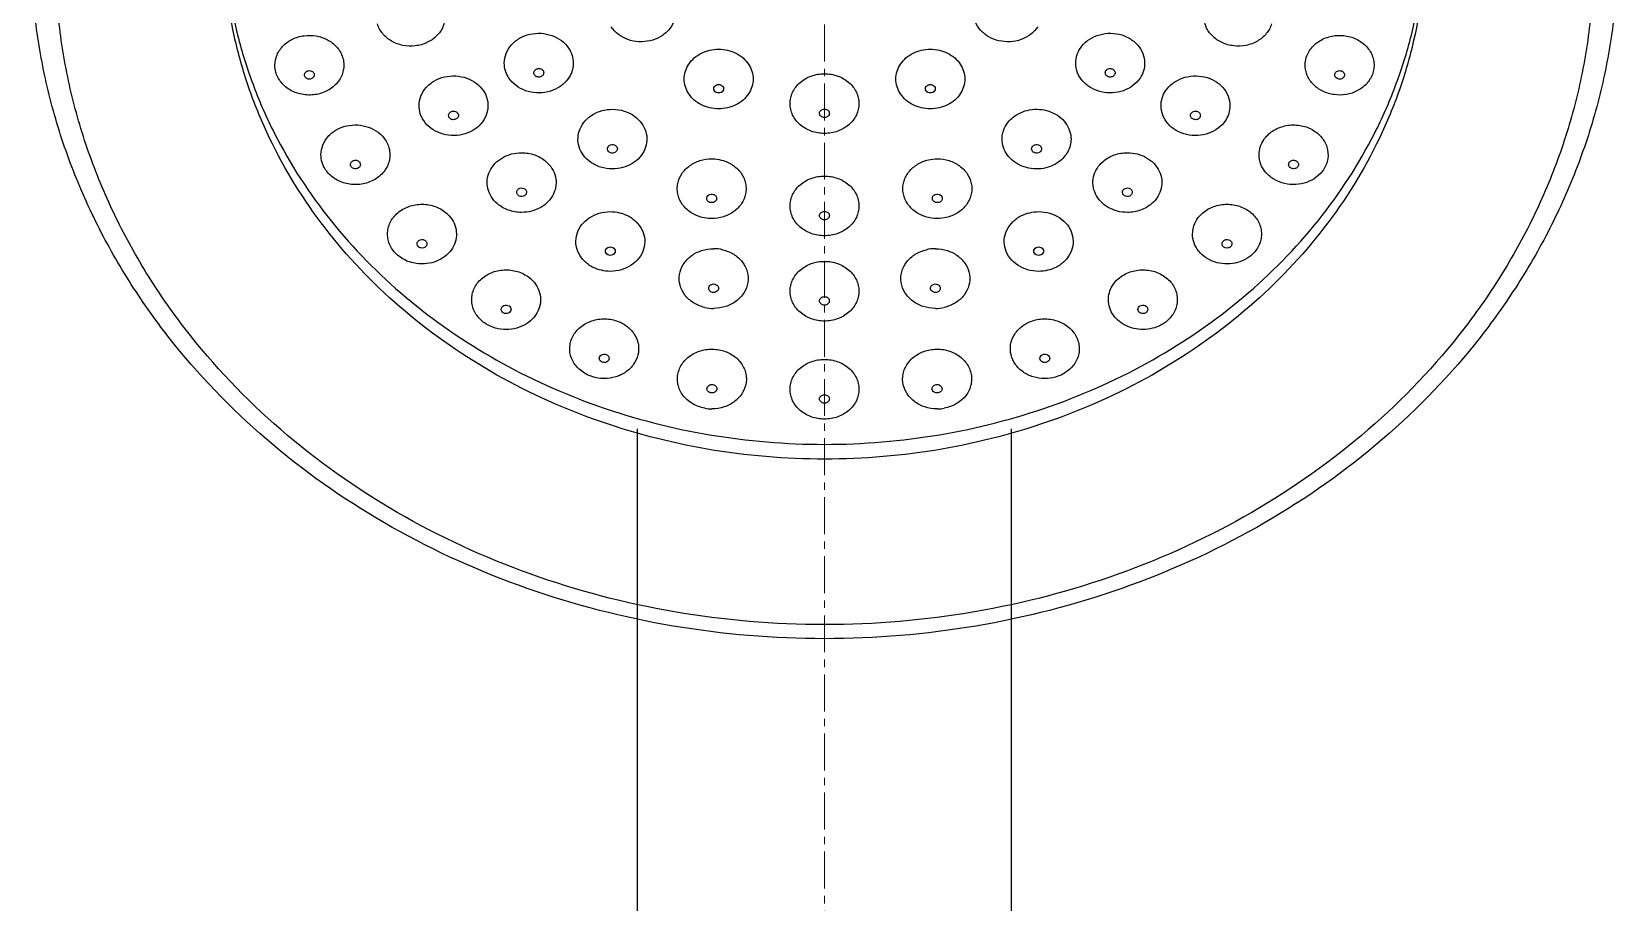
# Model space of a CAD drawing. Extents: x 0 to 3160, y 0 to 2315.
# Drawn here: x 1037.8 to 1118.3, y 1314.8 to 1359.1 of the extents above; entities that cross this region are included whole.
import ezdxf

# ---------------------------------------------------------------- set-up
doc = ezdxf.new("R2010")
doc.units = 0
doc.header["$LTSCALE"] = 10
doc.header["$MEASUREMENT"] = 0
doc.linetypes.add('CENTER', pattern=[0.6, 0.375, -0.075, 0.075, -0.075])
doc.linetypes.add('CENTER2', pattern=[28.575, 19.05, -3.175, 3.175, -3.175])
doc.layers.get('0').update_dxf_attribs({"linetype": 'CONTINUOUS'})
doc.layers.add('Cneter', color=1, linetype='CENTER2', lineweight=13)
doc.layers.add('DEF_LAYER_ASSEM_MEMBER', color=7, linetype='CONTINUOUS')

msp = doc.modelspace()

# ---------------------------------------------------------------- linework, layer by layer
at = {"color": 7, "linetype": 'Continuous'}
for centre, radius, start, end in [((1072.459, 1346.026), 2.01, 76.98273, 90.00836), ((1083.716, 1346.034), 2.001, 89.96393, 103.04499), ((1072.459, 1347.014), 2.01, 256.98273, 270.00836), ((1083.719, 1347.005), 2.001, 269.96393, 283.04499), ((1072.371, 1341.917), 2.014, 259.59478, 270.00343), ((1083.806, 1341.917), 2.014, 269.99657, 280.40522)]:
    msp.add_arc(centre, radius, start, end, dxfattribs=at)
for points, start_tangent, end_tangent in [([(1108.588, 1363.764), (1108.441, 1361.175), (1108.002, 1358.611), (1107.275, 1356.097), (1106.267, 1353.656), (1103.448, 1349.089), (1099.655, 1345.087), (1095.033, 1341.802), (1089.76, 1339.361), (1084.039, 1337.858), (1078.088, 1337.35), (1072.138, 1337.858), (1066.417, 1339.361), (1061.143, 1341.802), (1056.522, 1345.087), (1052.729, 1349.089), (1049.91, 1353.656), (1048.902, 1356.097), (1048.174, 1358.611), (1047.735, 1361.175), (1047.588, 1363.764)], (0, -1), (0, 1)), ([(1047.601, 1363.768), (1047.825, 1361.23), (1048.331, 1358.722), (1049.113, 1356.268), (1050.164, 1353.891), (1053.032, 1349.454), (1056.829, 1345.575), (1061.413, 1342.398), (1066.616, 1340.04), (1072.244, 1338.59), (1078.088, 1338.1), (1083.933, 1338.59), (1089.561, 1340.04), (1094.763, 1342.398), (1099.348, 1345.575), (1103.145, 1349.454), (1106.013, 1353.891), (1107.064, 1356.268), (1107.846, 1358.722), (1108.352, 1361.23), (1108.576, 1363.768)], (0.03267, -0.999466), (0.03267, 0.999466)), ([(1118.341, 1362.132), (1118.031, 1358.767), (1117.35, 1355.445), (1116.305, 1352.196), (1114.906, 1349.051), (1113.166, 1346.039), (1111.102, 1343.188), (1106.083, 1338.07), (1100.035, 1333.885), (1093.182, 1330.783), (1085.776, 1328.875), (1078.088, 1328.232), (1070.401, 1328.875), (1062.995, 1330.783), (1056.142, 1333.885), (1050.094, 1338.07), (1045.075, 1343.188), (1043.011, 1346.039), (1041.271, 1349.051), (1039.872, 1352.196), (1038.827, 1355.445), (1038.146, 1358.767), (1037.836, 1362.132)], (-0.03649, -0.999334), (-0.03649, 0.999334)), ([(1058.829, 1359.839), (1058.717, 1359.305), (1058.395, 1358.84), (1057.904, 1358.502), (1057.308, 1358.336), (1056.682, 1358.363), (1056.107, 1358.579), (1055.657, 1358.956), (1055.389, 1359.447)], (0, -1), (-0.295577, 0.955319)), ([(1070.529, 1360.059), (1070.436, 1359.572), (1070.167, 1359.137), (1069.751, 1358.799), (1069.232, 1358.595), (1068.664, 1358.547), (1068.109, 1358.659), (1067.625, 1358.92), (1067.263, 1359.301)], (0, -1), (-0.5547, 0.83205)), ([(1088.914, 1359.301), (1088.552, 1358.92), (1088.068, 1358.659), (1087.513, 1358.547), (1086.945, 1358.595), (1086.426, 1358.799), (1086.01, 1359.137), (1085.741, 1359.572), (1085.648, 1360.059)], (-0.5547, -0.83205), (0, 1)), ([(1100.788, 1359.447), (1100.52, 1358.956), (1100.069, 1358.579), (1099.495, 1358.363), (1098.869, 1358.336), (1098.272, 1358.502), (1097.782, 1358.84), (1097.459, 1359.305), (1097.347, 1359.839)], (-0.295577, -0.955319), (0, 1)), ([(1061.832, 1357.461), (1061.925, 1357.948), (1062.194, 1358.384), (1062.61, 1358.721), (1063.129, 1358.925), (1063.697, 1358.973), (1064.252, 1358.861), (1064.736, 1358.601), (1065.098, 1358.219)], (0, 1), (0.5547, -0.83205)), ([(1091.079, 1358.219), (1091.44, 1358.601), (1091.925, 1358.861), (1092.48, 1358.973), (1093.047, 1358.925), (1093.566, 1358.721), (1093.983, 1358.384), (1094.251, 1357.948), (1094.344, 1357.461)], (0.5547, 0.83205), (0, -1)), ([(1050.184, 1357.355), (1050.292, 1357.879), (1050.604, 1358.339), (1051.079, 1358.677), (1051.661, 1358.851), (1052.276, 1358.841), (1052.849, 1358.647), (1053.309, 1358.293), (1053.599, 1357.823)], (0, 1), (0.351275, -0.936272)), ([(1065.098, 1358.219), (1065.273, 1357.853), (1065.332, 1357.461)], (0.5547, -0.83205), (0, -1)), ([(1070.963, 1356.652), (1071.023, 1357.044), (1071.198, 1357.409), (1071.476, 1357.723), (1071.838, 1357.964), (1072.26, 1358.115), (1072.713, 1358.167), (1073.166, 1358.115), (1073.588, 1357.964)], (0, 1), (0.894427, -0.447214)), ([(1082.588, 1357.964), (1083.01, 1358.115), (1083.463, 1358.167), (1083.916, 1358.115), (1084.338, 1357.964), (1084.701, 1357.723), (1084.979, 1357.409), (1085.154, 1357.044), (1085.213, 1356.652)], (0.894427, 0.447214), (0, -1)), ([(1090.844, 1357.461), (1090.904, 1357.853), (1091.079, 1358.219)], (0, 1), (0.5547, 0.83205)), ([(1102.578, 1357.823), (1102.912, 1358.339), (1103.448, 1358.705), (1104.105, 1358.865), (1104.783, 1358.796), (1105.379, 1358.507), (1105.802, 1358.043), (1105.927, 1357.766), (1105.987, 1357.474), (1105.98, 1357.176), (1105.907, 1356.886)], (0.351275, 0.936272), (-0.351275, -0.936272)), ([(1050.27, 1356.886), (1050.233, 1357.001), (1050.184, 1357.355)], (-0.351275, 0.936272), (0, 1)), ([(1053.599, 1357.823), (1053.672, 1357.533), (1053.679, 1357.236), (1053.619, 1356.943), (1053.494, 1356.667), (1053.071, 1356.202), (1052.475, 1355.913), (1051.797, 1355.844), (1051.14, 1356.004), (1050.604, 1356.37), (1050.27, 1356.886)], (0.351275, -0.936272), (-0.351275, 0.936272)), ([(1062.067, 1356.703), (1061.892, 1357.069), (1061.832, 1357.461)], (-0.5547, 0.83205), (0, 1)), ([(1065.332, 1357.461), (1065.24, 1356.974), (1064.971, 1356.539), (1064.555, 1356.201), (1064.035, 1355.997), (1063.468, 1355.949), (1062.913, 1356.061), (1062.429, 1356.322), (1062.067, 1356.703)], (0, -1), (-0.5547, 0.83205)), ([(1073.588, 1357.964), (1073.951, 1357.723), (1074.229, 1357.409), (1074.404, 1357.044), (1074.463, 1356.652)], (0.894427, -0.447214), (0, -1)), ([(1081.713, 1356.652), (1081.773, 1357.044), (1081.948, 1357.409), (1082.226, 1357.723), (1082.588, 1357.964)], (0, 1), (0.894427, 0.447214)), ([(1094.11, 1356.703), (1093.748, 1356.322), (1093.264, 1356.061), (1092.709, 1355.949), (1092.141, 1355.997), (1091.622, 1356.201), (1091.206, 1356.539), (1090.937, 1356.974), (1090.844, 1357.461)], (-0.5547, -0.83205), (0, 1)), ([(1094.344, 1357.461), (1094.285, 1357.069), (1094.11, 1356.703)], (0, -1), (-0.5547, -0.83205)), ([(1102.492, 1357.355), (1102.498, 1357.474), (1102.578, 1357.823)], (0, 1), (0.351275, 0.936272)), ([(1105.907, 1356.886), (1105.617, 1356.416), (1105.157, 1356.062), (1104.584, 1355.868), (1103.969, 1355.858), (1103.387, 1356.032), (1102.912, 1356.37), (1102.601, 1356.83), (1102.492, 1357.355)], (-0.351275, -0.936272), (0, 1)), ([(1051.684, 1356.862), (1051.696, 1356.927), (1051.704, 1356.947)], (0, 1), (0.441887, 0.897071)), ([(1051.697, 1356.795), (1051.684, 1356.862)], (-0.351275, 0.936272), (0, 1)), ([(1051.826, 1356.667), (1051.746, 1356.72), (1051.697, 1356.795)], (-0.923073, 0.384626), (-0.351275, 0.936272)), ([(1051.704, 1356.947), (1051.762, 1357.019), (1051.846, 1357.065), (1051.946, 1357.079), (1052.043, 1357.057)], (0.441887, 0.897071), (0.923073, -0.384626)), ([(1052.164, 1356.777), (1052.107, 1356.706), (1052.022, 1356.66), (1051.923, 1356.646), (1051.826, 1356.667)], (-0.441887, -0.897071), (-0.923073, 0.384626)), ([(1052.043, 1357.057), (1052.123, 1357.005), (1052.172, 1356.929)], (0.923073, -0.384626), (0.351275, -0.936272)), ([(1052.184, 1356.862), (1052.173, 1356.798), (1052.164, 1356.777)], (0, -1), (-0.441887, -0.897071)), ([(1052.172, 1356.929), (1052.184, 1356.862)], (0.351275, -0.936272), (0, -1)), ([(1057.502, 1355.296), (1057.595, 1355.783), (1057.864, 1356.219), (1058.28, 1356.556), (1058.799, 1356.76), (1059.367, 1356.808), (1059.922, 1356.696), (1060.406, 1356.436), (1060.768, 1356.054)], (0, 1), (0.5547, -0.83205)), ([(1063.332, 1356.969), (1063.346, 1357.038), (1063.384, 1357.101), (1063.444, 1357.149), (1063.518, 1357.178), (1063.678, 1357.169), (1063.799, 1357.077)], (0, 1), (0.5547, -0.83205)), ([(1063.366, 1356.861), (1063.351, 1356.886), (1063.332, 1356.969)], (-0.5547, 0.83205), (0, 1)), ([(1063.832, 1356.969), (1063.819, 1356.899), (1063.781, 1356.837), (1063.721, 1356.789), (1063.647, 1356.76), (1063.487, 1356.769), (1063.366, 1356.861)], (0, -1), (-0.5547, 0.83205)), ([(1063.799, 1357.077), (1063.813, 1357.052), (1063.832, 1356.969)], (0.5547, -0.83205), (0, -1)), ([(1071.838, 1355.339), (1071.476, 1355.58), (1071.198, 1355.894), (1071.023, 1356.259), (1070.963, 1356.652)], (-0.894427, 0.447214), (0, 1)), ([(1074.463, 1356.652), (1074.404, 1356.259), (1074.229, 1355.894), (1073.951, 1355.58), (1073.588, 1355.339), (1073.166, 1355.188), (1072.713, 1355.136), (1072.26, 1355.188), (1071.838, 1355.339)], (0, -1), (-0.894427, 0.447214)), ([(1076.338, 1355.404), (1076.372, 1355.7), (1076.472, 1355.984), (1076.633, 1356.246), (1076.851, 1356.476), (1077.419, 1356.804), (1078.088, 1356.92)], (0, 1), (1, 0)), ([(1078.088, 1356.92), (1078.758, 1356.804), (1079.326, 1356.476), (1079.543, 1356.246), (1079.705, 1355.984), (1079.805, 1355.7), (1079.838, 1355.404)], (1, 0), (0, -1)), ([(1084.338, 1355.339), (1083.916, 1355.188), (1083.463, 1355.136), (1083.01, 1355.188), (1082.588, 1355.339), (1082.226, 1355.58), (1081.948, 1355.894), (1081.773, 1356.259), (1081.713, 1356.652)], (-0.894427, -0.447214), (0, 1)), ([(1085.213, 1356.652), (1085.154, 1356.259), (1084.979, 1355.894), (1084.701, 1355.58), (1084.338, 1355.339)], (0, -1), (-0.894427, -0.447214)), ([(1092.344, 1356.969), (1092.363, 1357.052), (1092.378, 1357.077)], (0, 1), (0.5547, 0.83205)), ([(1092.811, 1356.861), (1092.69, 1356.769), (1092.53, 1356.76), (1092.455, 1356.789), (1092.396, 1356.837), (1092.358, 1356.899), (1092.344, 1356.969)], (-0.5547, -0.83205), (0, 1)), ([(1092.378, 1357.077), (1092.499, 1357.169), (1092.659, 1357.178), (1092.733, 1357.149), (1092.793, 1357.101), (1092.831, 1357.038), (1092.844, 1356.969)], (0.5547, 0.83205), (0, -1)), ([(1092.844, 1356.969), (1092.825, 1356.886), (1092.811, 1356.861)], (0, -1), (-0.5547, -0.83205)), ([(1095.409, 1356.054), (1095.771, 1356.436), (1096.255, 1356.696), (1096.81, 1356.808), (1097.377, 1356.76), (1097.897, 1356.556), (1098.313, 1356.219), (1098.582, 1355.783), (1098.674, 1355.296)], (0.5547, 0.83205), (0, -1)), ([(1103.992, 1356.862), (1104.005, 1356.929)], (0, 1), (0.351275, 0.936272)), ([(1104.013, 1356.777), (1104.004, 1356.798), (1103.992, 1356.862)], (-0.441887, 0.897071), (0, 1)), ([(1104.005, 1356.929), (1104.054, 1357.005), (1104.134, 1357.057)], (0.351275, 0.936272), (0.923073, 0.384626)), ([(1104.351, 1356.667), (1104.254, 1356.646), (1104.155, 1356.66), (1104.07, 1356.706), (1104.013, 1356.777)], (-0.923073, -0.384626), (-0.441887, 0.897071)), ([(1104.134, 1357.057), (1104.231, 1357.079), (1104.33, 1357.065), (1104.415, 1357.019), (1104.472, 1356.947)], (0.923073, 0.384626), (0.441887, -0.897071)), ([(1104.48, 1356.795), (1104.431, 1356.72), (1104.351, 1356.667)], (-0.351275, -0.936272), (-0.923073, -0.384626)), ([(1104.472, 1356.947), (1104.481, 1356.927), (1104.492, 1356.862)], (0.441887, -0.897071), (0, -1)), ([(1104.492, 1356.862), (1104.48, 1356.795)], (0, -1), (-0.351275, -0.936272)), ([(1060.768, 1356.054), (1060.943, 1355.688), (1061.002, 1355.296)], (0.5547, -0.83205), (0, -1)), ([(1072.463, 1356.159), (1072.497, 1356.268), (1072.588, 1356.347), (1072.713, 1356.376), (1072.838, 1356.347)], (0, 1), (0.894427, -0.447214)), ([(1072.588, 1355.972), (1072.497, 1356.051), (1072.463, 1356.159)], (-0.894427, 0.447214), (0, 1)), ([(1072.963, 1356.159), (1072.93, 1356.051), (1072.838, 1355.972), (1072.713, 1355.943), (1072.588, 1355.972)], (0, -1), (-0.894427, 0.447214)), ([(1072.838, 1356.347), (1072.93, 1356.268), (1072.963, 1356.159)], (0.894427, -0.447214), (0, -1)), ([(1083.213, 1356.159), (1083.247, 1356.268), (1083.338, 1356.347)], (0, 1), (0.894427, 0.447214)), ([(1083.588, 1355.972), (1083.463, 1355.943), (1083.338, 1355.972), (1083.247, 1356.051), (1083.213, 1356.159)], (-0.894427, -0.447214), (0, 1)), ([(1083.338, 1356.347), (1083.463, 1356.376), (1083.588, 1356.347), (1083.68, 1356.268), (1083.713, 1356.159)], (0.894427, 0.447214), (0, -1)), ([(1083.713, 1356.159), (1083.68, 1356.051), (1083.588, 1355.972)], (0, -1), (-0.894427, -0.447214)), ([(1095.174, 1355.296), (1095.234, 1355.688), (1095.409, 1356.054)], (0, 1), (0.5547, 0.83205)), ([(1057.737, 1354.538), (1057.562, 1354.904), (1057.502, 1355.296)], (-0.5547, 0.83205), (0, 1)), ([(1061.002, 1355.296), (1060.909, 1354.809), (1060.641, 1354.373), (1060.225, 1354.036), (1059.705, 1353.832), (1059.138, 1353.784), (1058.583, 1353.896), (1058.098, 1354.157), (1057.737, 1354.538)], (0, -1), (-0.5547, 0.83205)), ([(1059.002, 1354.804), (1059.016, 1354.873), (1059.054, 1354.936), (1059.113, 1354.984), (1059.188, 1355.013), (1059.348, 1355.004), (1059.469, 1354.912)], (0, 1), (0.5547, -0.83205)), ([(1059.469, 1354.912), (1059.483, 1354.887), (1059.502, 1354.804)], (0.5547, -0.83205), (0, -1)), ([(1066.197, 1352.441), (1065.846, 1352.788), (1065.631, 1353.21), (1065.573, 1353.668), (1065.677, 1354.12), (1065.933, 1354.524), (1066.318, 1354.843), (1066.795, 1355.047), (1067.322, 1355.117)], (-0.808963, 0.587859), (1, 0)), ([(1067.322, 1355.117), (1067.92, 1355.026), (1068.447, 1354.763)], (1, 0), (0.808963, -0.587859)), ([(1078.088, 1353.889), (1077.419, 1354.004), (1076.851, 1354.333), (1076.633, 1354.562), (1076.472, 1354.824), (1076.372, 1355.109), (1076.338, 1355.404)], (-1, 0), (0, 1)), ([(1077.838, 1354.912), (1077.857, 1354.995), (1077.912, 1355.065), (1077.993, 1355.112), (1078.088, 1355.129)], (0, 1), (1, 0)), ([(1078.088, 1354.696), (1077.993, 1354.712), (1077.912, 1354.759), (1077.857, 1354.829), (1077.838, 1354.912)], (-1, 0), (0, 1)), ([(1079.838, 1355.404), (1079.805, 1355.109), (1079.705, 1354.824), (1079.543, 1354.562), (1079.326, 1354.333), (1078.758, 1354.004), (1078.088, 1353.889)], (0, -1), (-1, 0)), ([(1078.088, 1355.129), (1078.184, 1355.112), (1078.265, 1355.065), (1078.319, 1354.995), (1078.338, 1354.912)], (1, 0), (0, -1)), ([(1078.338, 1354.912), (1078.319, 1354.829), (1078.265, 1354.759), (1078.184, 1354.712), (1078.088, 1354.696)], (0, -1), (-1, 0)), ([(1087.73, 1354.763), (1088.15, 1354.989), (1088.627, 1355.104), (1089.121, 1355.1), (1089.595, 1354.975), (1090.009, 1354.741), (1090.331, 1354.416), (1090.535, 1354.026), (1090.605, 1353.602)], (0.808963, 0.587859), (0, -1)), ([(1098.44, 1354.538), (1098.078, 1354.157), (1097.594, 1353.896), (1097.039, 1353.784), (1096.471, 1353.832), (1095.952, 1354.036), (1095.536, 1354.373), (1095.267, 1354.809), (1095.174, 1355.296)], (-0.5547, -0.83205), (0, 1)), ([(1096.674, 1354.804), (1096.693, 1354.887), (1096.708, 1354.912)], (0, 1), (0.5547, 0.83205)), ([(1096.708, 1354.912), (1096.829, 1355.004), (1096.989, 1355.013), (1097.063, 1354.984), (1097.123, 1354.936), (1097.161, 1354.873), (1097.174, 1354.804)], (0.5547, 0.83205), (0, -1)), ([(1098.674, 1355.296), (1098.615, 1354.904), (1098.44, 1354.538)], (0, -1), (-0.5547, -0.83205)), ([(1052.523, 1352.806), (1052.616, 1353.293), (1052.884, 1353.729), (1053.3, 1354.066), (1053.82, 1354.27), (1054.387, 1354.319), (1054.942, 1354.206), (1055.426, 1353.946), (1055.788, 1353.564)], (0, 1), (0.5547, -0.83205)), ([(1059.036, 1354.696), (1059.021, 1354.721), (1059.002, 1354.804)], (-0.5547, 0.83205), (0, 1)), ([(1059.502, 1354.804), (1059.489, 1354.734), (1059.451, 1354.672), (1059.391, 1354.624), (1059.317, 1354.595), (1059.157, 1354.604), (1059.036, 1354.696)], (0, -1), (-0.5547, 0.83205)), ([(1068.447, 1354.763), (1068.798, 1354.416), (1069.012, 1353.994), (1069.07, 1353.536), (1068.966, 1353.084), (1068.71, 1352.679), (1068.325, 1352.36), (1067.848, 1352.156), (1067.322, 1352.086)], (0.808963, -0.587859), (-1, 0)), ([(1087.105, 1353.602), (1087.147, 1353.93), (1087.269, 1354.242), (1087.467, 1354.524), (1087.73, 1354.763)], (0, 1), (0.808963, 0.587859)), ([(1097.141, 1354.696), (1097.02, 1354.604), (1096.86, 1354.595), (1096.786, 1354.624), (1096.726, 1354.672), (1096.688, 1354.734), (1096.674, 1354.804)], (-0.5547, -0.83205), (0, 1)), ([(1097.174, 1354.804), (1097.155, 1354.721), (1097.141, 1354.696)], (0, -1), (-0.5547, -0.83205)), ([(1100.389, 1353.564), (1100.839, 1354.009), (1101.451, 1354.27), (1102.132, 1354.309), (1102.779, 1354.119), (1103.292, 1353.729), (1103.594, 1353.199), (1103.639, 1352.609), (1103.42, 1352.048)], (0.5547, 0.83205), (-0.5547, -0.83205)), ([(1055.788, 1353.564), (1056.008, 1353.004), (1055.963, 1352.414), (1055.661, 1351.884), (1055.148, 1351.494), (1054.501, 1351.304), (1053.82, 1351.342), (1053.207, 1351.604), (1052.757, 1352.048)], (0.5547, -0.83205), (-0.5547, 0.83205)), ([(1067.072, 1353.11), (1067.111, 1353.226), (1067.216, 1353.306), (1067.354, 1353.324), (1067.482, 1353.275)], (0, 1), (0.808963, -0.587859)), ([(1089.98, 1352.441), (1089.56, 1352.215), (1089.083, 1352.099), (1088.589, 1352.104), (1088.115, 1352.228), (1087.701, 1352.462), (1087.379, 1352.788), (1087.175, 1353.178), (1087.105, 1353.602)], (-0.808963, -0.587859), (0, 1)), ([(1088.694, 1353.275), (1088.822, 1353.324), (1088.961, 1353.306), (1089.066, 1353.226), (1089.105, 1353.11)], (0.808963, 0.587859), (0, -1)), ([(1090.605, 1353.602), (1090.564, 1353.274), (1090.441, 1352.961), (1090.243, 1352.679), (1089.98, 1352.441)], (0, -1), (-0.808963, -0.587859)), ([(1100.154, 1352.806), (1100.214, 1353.198), (1100.389, 1353.564)], (0, 1), (0.5547, 0.83205)), ([(1052.757, 1352.048), (1052.582, 1352.414), (1052.523, 1352.806)], (-0.5547, 0.83205), (0, 1)), ([(1054.023, 1352.314), (1054.036, 1352.383), (1054.074, 1352.446), (1054.134, 1352.494), (1054.208, 1352.523), (1054.368, 1352.514), (1054.489, 1352.422)], (0, 1), (0.5547, -0.83205)), ([(1061.471, 1350.323), (1061.165, 1350.681), (1060.992, 1351.099), (1060.967, 1351.544), (1061.092, 1351.975), (1061.356, 1352.356), (1061.737, 1352.655), (1062.201, 1352.845), (1062.709, 1352.911)], (-0.755929, 0.654654), (1, 0)), ([(1062.709, 1352.911), (1063.378, 1352.795), (1063.946, 1352.467)], (1, 0), (0.755929, -0.654654)), ([(1067.161, 1352.944), (1067.095, 1353.018), (1067.072, 1353.11)], (-0.808963, 0.587859), (0, 1)), ([(1067.572, 1353.11), (1067.532, 1352.993), (1067.427, 1352.913), (1067.289, 1352.895), (1067.161, 1352.944)], (0, -1), (-0.808963, 0.587859)), ([(1067.482, 1353.275), (1067.548, 1353.201), (1067.572, 1353.11)], (0.808963, -0.587859), (0, -1)), ([(1071.761, 1349.659), (1071.235, 1349.922), (1070.844, 1350.325), (1070.715, 1350.565), (1070.636, 1350.82), (1070.61, 1351.083), (1070.636, 1351.346), (1070.844, 1351.841), (1071.235, 1352.244), (1071.761, 1352.507), (1072.36, 1352.599)], (-0.953742, 0.300627), (1, 0)), ([(1072.36, 1352.599), (1072.512, 1352.593), (1072.958, 1352.507)], (1, 0), (0.953742, -0.300627)), ([(1072.958, 1352.507), (1073.484, 1352.244), (1073.875, 1351.841), (1074.004, 1351.601), (1074.083, 1351.346), (1074.109, 1351.083), (1074.083, 1350.82), (1073.875, 1350.325), (1073.484, 1349.922), (1072.958, 1349.659), (1072.36, 1349.567)], (0.953742, -0.300627), (-1, 0)), ([(1083.817, 1349.567), (1083.219, 1349.659), (1082.692, 1349.922), (1082.302, 1350.325), (1082.094, 1350.82), (1082.067, 1351.083), (1082.094, 1351.346), (1082.173, 1351.601), (1082.302, 1351.841), (1082.692, 1352.244), (1083.219, 1352.507)], (-1, 0), (0.953742, 0.300627)), ([(1083.219, 1352.507), (1083.364, 1352.547), (1083.817, 1352.599)], (0.953742, 0.300627), (1, 0)), ([(1083.817, 1352.599), (1084.416, 1352.507), (1084.942, 1352.244), (1085.333, 1351.841), (1085.541, 1351.346), (1085.567, 1351.083), (1085.541, 1350.82), (1085.462, 1350.565), (1085.333, 1350.325), (1084.942, 1349.922), (1084.416, 1349.659)], (1, 0), (-0.953742, -0.300627)), ([(1088.605, 1353.11), (1088.628, 1353.201), (1088.694, 1353.275)], (0, 1), (0.808963, 0.587859)), ([(1089.016, 1352.944), (1088.888, 1352.895), (1088.749, 1352.913), (1088.644, 1352.993), (1088.605, 1353.11)], (-0.808963, -0.587859), (0, 1)), ([(1089.105, 1353.11), (1089.082, 1353.018), (1089.016, 1352.944)], (0, -1), (-0.808963, -0.587859)), ([(1092.23, 1352.467), (1092.798, 1352.795), (1093.468, 1352.911)], (0.755929, 0.654654), (1, 0)), ([(1093.468, 1352.911), (1093.976, 1352.845), (1094.44, 1352.655), (1094.821, 1352.356), (1095.085, 1351.975), (1095.209, 1351.544), (1095.184, 1351.099), (1095.011, 1350.681), (1094.705, 1350.323)], (1, 0), (-0.755929, -0.654654)), ([(1103.42, 1352.048), (1103.058, 1351.667), (1102.574, 1351.406), (1102.018, 1351.294), (1101.451, 1351.342), (1100.932, 1351.546), (1100.516, 1351.884), (1100.247, 1352.319), (1100.154, 1352.806)], (-0.5547, -0.83205), (0, 1)), ([(1101.688, 1352.422), (1101.808, 1352.514), (1101.969, 1352.523), (1102.043, 1352.494), (1102.102, 1352.446), (1102.141, 1352.383), (1102.154, 1352.314)], (0.5547, 0.83205), (0, -1)), ([(1054.056, 1352.206), (1054.042, 1352.231), (1054.023, 1352.314)], (-0.5547, 0.83205), (0, 1)), ([(1054.523, 1352.314), (1054.509, 1352.244), (1054.471, 1352.182), (1054.412, 1352.134), (1054.337, 1352.105), (1054.177, 1352.114), (1054.056, 1352.206)], (0, -1), (-0.5547, 0.83205)), ([(1054.489, 1352.422), (1054.504, 1352.397), (1054.523, 1352.314)], (0.5547, -0.83205), (0, -1)), ([(1063.946, 1352.467), (1064.252, 1352.109), (1064.425, 1351.691), (1064.45, 1351.246), (1064.326, 1350.815), (1064.062, 1350.434), (1063.681, 1350.135), (1063.217, 1349.945), (1062.709, 1349.879)], (0.755929, -0.654654), (-1, 0)), ([(1067.322, 1352.086), (1066.723, 1352.178), (1066.197, 1352.441)], (-1, 0), (-0.808963, 0.587859)), ([(1078.088, 1348.693), (1077.419, 1348.808), (1076.851, 1349.137), (1076.633, 1349.366), (1076.472, 1349.628), (1076.372, 1349.912), (1076.338, 1350.208), (1076.372, 1350.504), (1076.472, 1350.788), (1076.633, 1351.05), (1076.851, 1351.28), (1077.419, 1351.608), (1078.088, 1351.724)], (-1, 0), (1, 0)), ([(1078.088, 1351.724), (1078.758, 1351.608), (1079.326, 1351.28), (1079.543, 1351.05), (1079.705, 1350.788), (1079.805, 1350.504), (1079.838, 1350.208), (1079.805, 1349.913), (1079.705, 1349.628), (1079.543, 1349.366), (1079.326, 1349.137), (1078.758, 1348.808), (1078.088, 1348.693)], (1, 0), (-1, 0)), ([(1093.468, 1349.879), (1092.96, 1349.945), (1092.496, 1350.135), (1092.115, 1350.434), (1091.851, 1350.815), (1091.726, 1351.246), (1091.752, 1351.691), (1091.925, 1352.109), (1092.23, 1352.467)], (-1, 0), (0.755929, 0.654654)), ([(1101.654, 1352.314), (1101.673, 1352.397), (1101.688, 1352.422)], (0, 1), (0.5547, 0.83205)), ([(1102.121, 1352.206), (1102, 1352.114), (1101.839, 1352.105), (1101.765, 1352.134), (1101.706, 1352.182), (1101.667, 1352.244), (1101.654, 1352.314)], (-0.5547, -0.83205), (0, 1)), ([(1102.154, 1352.314), (1102.135, 1352.231), (1102.121, 1352.206)], (0, -1), (-0.5547, -0.83205)), ([(1062.459, 1350.903), (1062.47, 1350.965), (1062.501, 1351.023), (1062.613, 1351.103), (1062.758, 1351.115), (1062.886, 1351.056)], (0, 1), (0.755929, -0.654654)), ([(1062.532, 1350.75), (1062.478, 1350.82), (1062.459, 1350.903)], (-0.755929, 0.654654), (0, 1)), ([(1062.959, 1350.903), (1062.948, 1350.84), (1062.917, 1350.782), (1062.804, 1350.703), (1062.66, 1350.69), (1062.532, 1350.75)], (0, -1), (-0.755929, 0.654654)), ([(1062.886, 1351.056), (1062.94, 1350.986), (1062.959, 1350.903)], (0.755929, -0.654654), (0, -1)), ([(1093.218, 1350.903), (1093.237, 1350.986), (1093.291, 1351.056)], (0, 1), (0.755929, 0.654654)), ([(1093.645, 1350.75), (1093.517, 1350.69), (1093.372, 1350.703), (1093.26, 1350.782), (1093.229, 1350.84), (1093.218, 1350.903)], (-0.755929, -0.654654), (0, 1)), ([(1093.291, 1351.056), (1093.419, 1351.115), (1093.564, 1351.103), (1093.676, 1351.023), (1093.707, 1350.965), (1093.718, 1350.903)], (0.755929, 0.654654), (0, -1)), ([(1093.718, 1350.903), (1093.699, 1350.82), (1093.645, 1350.75)], (0, -1), (-0.755929, -0.654654)), ([(1056.351, 1347.764), (1056.148, 1348.003), (1056.002, 1348.272), (1055.92, 1348.561), (1055.904, 1348.858), (1055.956, 1349.151), (1056.072, 1349.431), (1056.25, 1349.685), (1056.481, 1349.904), (1057.068, 1350.207), (1057.743, 1350.292), (1058.405, 1350.146), (1058.952, 1349.792)], (-0.720732, 0.693214), (0.720732, -0.693214)), ([(1062.709, 1349.879), (1062.039, 1349.995), (1061.471, 1350.323)], (-1, 0), (-0.755929, 0.654654)), ([(1072.11, 1350.591), (1072.138, 1350.691), (1072.216, 1350.768), (1072.327, 1350.805), (1072.445, 1350.794)], (0, 1), (0.953742, -0.300627)), ([(1072.274, 1350.387), (1072.155, 1350.466), (1072.121, 1350.526), (1072.11, 1350.591)], (-0.953742, 0.300627), (0, 1)), ([(1072.61, 1350.591), (1072.581, 1350.491), (1072.503, 1350.413), (1072.392, 1350.376), (1072.274, 1350.387)], (0, -1), (-0.953742, 0.300627)), ([(1072.445, 1350.794), (1072.564, 1350.715), (1072.598, 1350.656), (1072.61, 1350.591)], (0.953742, -0.300627), (0, -1)), ([(1083.567, 1350.591), (1083.579, 1350.656), (1083.612, 1350.715), (1083.732, 1350.794)], (0, 1), (0.953742, 0.300627)), ([(1083.903, 1350.387), (1083.785, 1350.376), (1083.674, 1350.413), (1083.595, 1350.491), (1083.567, 1350.591)], (-0.953742, -0.300627), (0, 1)), ([(1083.732, 1350.794), (1083.85, 1350.805), (1083.961, 1350.768), (1084.039, 1350.691), (1084.067, 1350.591)], (0.953742, 0.300627), (0, -1)), ([(1084.067, 1350.591), (1084.056, 1350.526), (1084.022, 1350.466), (1083.903, 1350.387)], (0, -1), (-0.953742, -0.300627)), ([(1094.705, 1350.323), (1094.138, 1349.995), (1093.468, 1349.879)], (-0.755929, -0.654654), (-1, 0)), ([(1097.224, 1349.792), (1097.772, 1350.146), (1098.433, 1350.292), (1099.109, 1350.207), (1099.696, 1349.905), (1099.927, 1349.685), (1100.104, 1349.431), (1100.221, 1349.151), (1100.272, 1348.858), (1100.257, 1348.561), (1100.174, 1348.272), (1100.029, 1348.003), (1099.825, 1347.764)], (0.720732, 0.693214), (-0.720732, -0.693214)), ([(1058.952, 1349.792), (1059.231, 1349.431), (1059.38, 1349.015), (1059.387, 1348.58), (1059.251, 1348.162), (1058.983, 1347.794), (1058.605, 1347.507), (1058.149, 1347.325), (1057.652, 1347.263)], (0.720732, -0.693214), (-1, 0)), ([(1066.338, 1347.089), (1065.898, 1347.402), (1065.597, 1347.822), (1065.467, 1348.302), (1065.523, 1348.794), (1065.758, 1349.244), (1066.148, 1349.604), (1066.651, 1349.837), (1067.213, 1349.917)], (-0.894427, 0.447214), (1, 0)), ([(1067.213, 1349.917), (1067.666, 1349.865), (1068.088, 1349.714)], (1, 0), (0.894427, -0.447214)), ([(1068.088, 1349.714), (1068.529, 1349.401), (1068.83, 1348.982), (1068.96, 1348.501), (1068.904, 1348.009), (1068.668, 1347.56), (1068.279, 1347.199), (1067.776, 1346.966), (1067.213, 1346.886)], (0.894427, -0.447214), (-1, 0)), ([(1072.36, 1349.567), (1072.207, 1349.573), (1071.761, 1349.659)], (-1, 0), (-0.953742, 0.300627)), ([(1077.838, 1349.716), (1077.857, 1349.799), (1077.912, 1349.869), (1077.993, 1349.916), (1078.088, 1349.932)], (0, 1), (1, 0)), ([(1078.088, 1349.499), (1077.993, 1349.516), (1077.912, 1349.563), (1077.857, 1349.633), (1077.838, 1349.716)], (-1, 0), (0, 1)), ([(1078.088, 1349.932), (1078.184, 1349.916), (1078.265, 1349.869), (1078.319, 1349.799), (1078.338, 1349.716)], (1, 0), (0, -1)), ([(1078.338, 1349.716), (1078.319, 1349.633), (1078.265, 1349.563), (1078.184, 1349.516), (1078.088, 1349.499)], (0, -1), (-1, 0)), ([(1084.416, 1349.659), (1084.27, 1349.619), (1083.817, 1349.567)], (-0.953742, -0.300627), (-1, 0)), ([(1088.963, 1346.886), (1088.401, 1346.966), (1087.898, 1347.199), (1087.508, 1347.56), (1087.273, 1348.009), (1087.217, 1348.501), (1087.347, 1348.982), (1087.648, 1349.401), (1088.088, 1349.714)], (-1, 0), (0.894427, 0.447214)), ([(1088.088, 1349.714), (1088.51, 1349.865), (1088.963, 1349.917)], (0.894427, 0.447214), (1, 0)), ([(1088.963, 1349.917), (1089.526, 1349.837), (1090.029, 1349.604), (1090.418, 1349.244), (1090.654, 1348.794), (1090.71, 1348.302), (1090.58, 1347.822), (1090.279, 1347.402), (1089.838, 1347.089)], (1, 0), (-0.894427, -0.447214)), ([(1096.775, 1348.778), (1096.891, 1349.321), (1097.224, 1349.792)], (0, 1), (0.720732, 0.693214)), ([(1057.402, 1348.286), (1057.413, 1348.35), (1057.446, 1348.409), (1057.562, 1348.488), (1057.71, 1348.497), (1057.838, 1348.431)], (0, 1), (0.720732, -0.693214)), ([(1099.825, 1347.764), (1099.42, 1347.476), (1098.933, 1347.305), (1098.41, 1347.266), (1097.898, 1347.363), (1097.441, 1347.588), (1097.083, 1347.92), (1096.854, 1348.329), (1096.775, 1348.778)], (-0.720732, -0.693214), (0, 1)), ([(1098.339, 1348.431), (1098.466, 1348.497), (1098.614, 1348.488), (1098.731, 1348.409), (1098.764, 1348.35), (1098.775, 1348.286)], (0.720732, 0.693214), (0, -1)), ([(1057.652, 1347.263), (1056.94, 1347.394), (1056.351, 1347.764)], (-1, 0), (-0.720732, 0.693214)), ([(1057.466, 1348.141), (1057.418, 1348.208), (1057.402, 1348.286)], (-0.720732, 0.693214), (0, 1)), ([(1057.902, 1348.286), (1057.891, 1348.222), (1057.858, 1348.163), (1057.741, 1348.084), (1057.594, 1348.075), (1057.466, 1348.141)], (0, -1), (-0.720732, 0.693214)), ([(1057.838, 1348.431), (1057.885, 1348.364), (1057.902, 1348.286)], (0.720732, -0.693214), (0, -1)), ([(1066.963, 1347.909), (1066.997, 1348.018), (1067.088, 1348.097), (1067.213, 1348.126), (1067.338, 1348.097)], (0, 1), (0.894427, -0.447214)), ([(1067.088, 1347.722), (1066.997, 1347.801), (1066.963, 1347.909)], (-0.894427, 0.447214), (0, 1)), ([(1067.463, 1347.909), (1067.43, 1347.801), (1067.338, 1347.722), (1067.213, 1347.693), (1067.088, 1347.722)], (0, -1), (-0.894427, 0.447214)), ([(1067.338, 1348.097), (1067.43, 1348.018), (1067.463, 1347.909)], (0.894427, -0.447214), (0, -1)), ([(1072.006, 1345.056), (1071.44, 1345.288), (1071.004, 1345.678), (1070.755, 1346.176), (1070.724, 1346.718), (1070.916, 1347.234), (1071.305, 1347.659), (1071.843, 1347.938), (1072.459, 1348.035)], (-0.974117, 0.226045), (1, 0)), ([(1072.912, 1347.984), (1073.478, 1347.752), (1073.914, 1347.362), (1074.163, 1346.864), (1074.194, 1346.322), (1074.002, 1345.805), (1073.613, 1345.38), (1073.076, 1345.101), (1072.459, 1345.004)], (0.974117, -0.226045), (-1, 0)), ([(1083.718, 1345.004), (1083.101, 1345.101), (1082.564, 1345.38), (1082.174, 1345.805), (1081.983, 1346.322), (1082.013, 1346.864), (1082.263, 1347.362), (1082.698, 1347.752), (1083.265, 1347.984)], (-1, 0), (0.974117, 0.226045)), ([(1083.718, 1348.035), (1084.334, 1347.938), (1084.872, 1347.659), (1085.261, 1347.234), (1085.453, 1346.718), (1085.422, 1346.176), (1085.173, 1345.678), (1084.737, 1345.288), (1084.171, 1345.056)], (1, 0), (-0.974117, -0.226045)), ([(1088.713, 1347.909), (1088.747, 1348.018), (1088.838, 1348.097)], (0, 1), (0.894427, 0.447214)), ([(1089.088, 1347.722), (1088.963, 1347.693), (1088.838, 1347.722), (1088.747, 1347.801), (1088.713, 1347.909)], (-0.894427, -0.447214), (0, 1)), ([(1088.838, 1348.097), (1088.963, 1348.126), (1089.088, 1348.097), (1089.18, 1348.018), (1089.213, 1347.909)], (0.894427, 0.447214), (0, -1)), ([(1089.213, 1347.909), (1089.18, 1347.801), (1089.088, 1347.722)], (0, -1), (-0.894427, -0.447214)), ([(1098.275, 1348.286), (1098.291, 1348.364), (1098.339, 1348.431)], (0, 1), (0.720732, 0.693214)), ([(1098.711, 1348.141), (1098.583, 1348.075), (1098.435, 1348.084), (1098.319, 1348.163), (1098.286, 1348.222), (1098.275, 1348.286)], (-0.720732, -0.693214), (0, 1)), ([(1098.775, 1348.286), (1098.758, 1348.208), (1098.711, 1348.141)], (0, -1), (-0.720732, -0.693214)), ([(1060.896, 1344.221), (1060.432, 1344.655), (1060.282, 1344.922), (1060.196, 1345.21), (1060.176, 1345.506), (1060.223, 1345.801), (1060.335, 1346.081), (1060.508, 1346.338), (1061.01, 1346.739), (1061.65, 1346.944), (1062.333, 1346.92), (1062.953, 1346.673)], (-0.846395, 0.532555), (0.846395, -0.532555)), ([(1067.213, 1346.886), (1066.76, 1346.938), (1066.338, 1347.089)], (-1, 0), (-0.894427, 0.447214)), ([(1078.088, 1344.362), (1077.419, 1344.478), (1076.851, 1344.806), (1076.633, 1345.036), (1076.472, 1345.298), (1076.372, 1345.582), (1076.338, 1345.878), (1076.372, 1346.174), (1076.472, 1346.458), (1076.633, 1346.72), (1076.851, 1346.95), (1077.419, 1347.278), (1078.088, 1347.394)], (-1, 0), (1, 0)), ([(1078.088, 1347.394), (1078.758, 1347.278), (1079.326, 1346.95), (1079.543, 1346.72), (1079.705, 1346.458), (1079.805, 1346.174), (1079.838, 1345.878), (1079.805, 1345.582), (1079.705, 1345.298), (1079.543, 1345.036), (1079.326, 1344.806), (1078.758, 1344.478), (1078.088, 1344.362)], (1, 0), (-1, 0)), ([(1089.838, 1347.089), (1089.416, 1346.938), (1088.963, 1346.886)], (-0.894427, -0.447214), (-1, 0)), ([(1093.224, 1346.673), (1093.844, 1346.92), (1094.526, 1346.944), (1095.167, 1346.739), (1095.668, 1346.338), (1095.842, 1346.081), (1095.954, 1345.801), (1096.001, 1345.506), (1095.981, 1345.21), (1095.894, 1344.922), (1095.745, 1344.655), (1095.281, 1344.221)], (0.846395, 0.532555), (-0.846395, -0.532555)), ([(1062.953, 1346.673), (1063.34, 1346.338), (1063.589, 1345.915), (1063.674, 1345.447), (1063.589, 1344.978), (1063.34, 1344.556), (1062.953, 1344.221), (1062.465, 1344.005), (1061.924, 1343.931)], (0.846395, -0.532555), (-1, 0)), ([(1072.209, 1346.028), (1072.235, 1346.123), (1072.307, 1346.199), (1072.41, 1346.24), (1072.524, 1346.237)], (0, 1), (0.974117, -0.226045)), ([(1072.524, 1346.237), (1072.657, 1346.159), (1072.696, 1346.097), (1072.709, 1346.028)], (0.974117, -0.226045), (0, -1)), ([(1083.468, 1346.028), (1083.481, 1346.097), (1083.519, 1346.159), (1083.653, 1346.237)], (0, 1), (0.974117, 0.226045)), ([(1083.653, 1346.237), (1083.766, 1346.24), (1083.87, 1346.199), (1083.942, 1346.123), (1083.968, 1346.028)], (0.974117, 0.226045), (0, -1)), ([(1092.502, 1345.447), (1092.551, 1345.801), (1092.693, 1346.135), (1092.922, 1346.431), (1093.224, 1346.673)], (0, 1), (0.846395, 0.532555)), ([(1072.394, 1345.818), (1072.261, 1345.896), (1072.222, 1345.958), (1072.209, 1346.028)], (-0.974117, 0.226045), (0, 1)), ([(1072.709, 1346.028), (1072.683, 1345.932), (1072.611, 1345.856), (1072.508, 1345.815), (1072.394, 1345.818)], (0, -1), (-0.974117, 0.226045)), ([(1077.838, 1345.386), (1077.857, 1345.469), (1077.912, 1345.539), (1077.993, 1345.586), (1078.088, 1345.602)], (0, 1), (1, 0)), ([(1078.088, 1345.169), (1077.993, 1345.186), (1077.912, 1345.233), (1077.857, 1345.303), (1077.838, 1345.386)], (-1, 0), (0, 1)), ([(1078.088, 1345.602), (1078.184, 1345.586), (1078.265, 1345.539), (1078.319, 1345.469), (1078.338, 1345.386)], (1, 0), (0, -1)), ([(1078.338, 1345.386), (1078.319, 1345.303), (1078.265, 1345.233), (1078.184, 1345.186), (1078.088, 1345.169)], (0, -1), (-1, 0)), ([(1083.782, 1345.818), (1083.669, 1345.815), (1083.565, 1345.856), (1083.493, 1345.932), (1083.468, 1346.028)], (-0.974117, -0.226045), (0, 1)), ([(1083.968, 1346.028), (1083.954, 1345.958), (1083.916, 1345.896), (1083.782, 1345.818)], (0, -1), (-0.974117, -0.226045)), ([(1095.281, 1344.221), (1094.858, 1344.025), (1094.39, 1343.936), (1093.911, 1343.96), (1093.458, 1344.096), (1093.065, 1344.334), (1092.76, 1344.655), (1092.568, 1345.035), (1092.502, 1345.447)], (-0.846395, -0.532555), (0, 1)), ([(1061.674, 1344.954), (1061.711, 1345.068), (1061.811, 1345.147), (1061.944, 1345.17), (1062.071, 1345.13)], (0, 1), (0.846395, -0.532555)), ([(1061.777, 1344.779), (1061.701, 1344.856), (1061.674, 1344.954)], (-0.846395, 0.532555), (0, 1)), ([(1062.174, 1344.954), (1062.137, 1344.841), (1062.038, 1344.762), (1061.905, 1344.739), (1061.777, 1344.779)], (0, -1), (-0.846395, 0.532555)), ([(1062.071, 1345.13), (1062.147, 1345.053), (1062.174, 1344.954)], (0.846395, -0.532555), (0, -1)), ([(1066.191, 1341.573), (1065.634, 1341.914), (1065.269, 1342.414), (1065.178, 1342.701), (1065.154, 1342.997), (1065.196, 1343.292), (1065.304, 1343.574), (1065.474, 1343.832), (1065.698, 1344.057), (1066.276, 1344.372), (1066.949, 1344.472), (1067.615, 1344.342)], (-0.933044, 0.359762), (0.933044, -0.359762)), ([(1088.562, 1344.342), (1089.228, 1344.472), (1089.901, 1344.372), (1090.478, 1344.057), (1090.703, 1343.832), (1090.872, 1343.574), (1090.98, 1343.292), (1091.023, 1342.997), (1090.998, 1342.701), (1090.907, 1342.414), (1090.543, 1341.914), (1089.985, 1341.573)], (0.933044, 0.359762), (-0.933044, -0.359762)), ([(1094.002, 1344.954), (1094.03, 1345.053), (1094.105, 1345.13)], (0, 1), (0.846395, 0.532555)), ([(1094.399, 1344.779), (1094.272, 1344.739), (1094.139, 1344.762), (1094.039, 1344.841), (1094.002, 1344.954)], (-0.846395, -0.532555), (0, 1)), ([(1094.105, 1345.13), (1094.233, 1345.17), (1094.366, 1345.147), (1094.466, 1345.068), (1094.502, 1344.954)], (0.846395, 0.532555), (0, -1)), ([(1094.502, 1344.954), (1094.475, 1344.856), (1094.399, 1344.779)], (0, -1), (-0.846395, -0.532555)), ([(1061.924, 1343.931), (1061.383, 1344.005), (1060.896, 1344.221)], (-1, 0), (-0.846395, 0.532555)), ([(1067.615, 1344.342), (1068.108, 1344.057), (1068.462, 1343.645), (1068.638, 1343.155), (1068.615, 1342.642), (1068.395, 1342.166), (1068.004, 1341.78), (1067.487, 1341.529), (1066.903, 1341.442)], (0.933044, -0.359762), (-1, 0)), ([(1089.274, 1341.442), (1088.689, 1341.529), (1088.172, 1341.78), (1087.781, 1342.166), (1087.562, 1342.642), (1087.539, 1343.155), (1087.714, 1343.645), (1088.069, 1344.057), (1088.562, 1344.342)], (-1, 0), (0.933044, 0.359762)), ([(1072.007, 1339.936), (1071.38, 1340.17), (1070.903, 1340.593), (1070.745, 1340.857), (1070.65, 1341.143), (1070.621, 1341.439), (1070.659, 1341.734), (1070.763, 1342.017), (1070.929, 1342.277), (1071.418, 1342.69), (1072.052, 1342.909), (1072.735, 1342.901)], (-0.983476, 0.181038), (0.983476, -0.181038)), ([(1072.735, 1342.901), (1073.324, 1342.69), (1073.787, 1342.31), (1074.061, 1341.811), (1074.111, 1341.26), (1073.93, 1340.731), (1073.542, 1340.293), (1072.998, 1340.004), (1072.371, 1339.903)], (0.983476, -0.181038), (-1, 0)), ([(1083.806, 1339.903), (1083.179, 1340.004), (1082.635, 1340.293), (1082.247, 1340.731), (1082.066, 1341.26), (1082.116, 1341.811), (1082.39, 1342.31), (1082.853, 1342.69), (1083.442, 1342.901)], (-1, 0), (0.983476, 0.181038)), ([(1083.442, 1342.901), (1084.125, 1342.909), (1084.759, 1342.69), (1085.248, 1342.277), (1085.414, 1342.017), (1085.518, 1341.734), (1085.556, 1341.439), (1085.527, 1341.143), (1085.431, 1340.857), (1085.274, 1340.593), (1084.797, 1340.17), (1084.17, 1339.936)], (0.983476, 0.181038), (-0.983476, -0.181038)), ([(1066.653, 1342.465), (1066.683, 1342.568), (1066.767, 1342.647), (1066.883, 1342.681), (1067.005, 1342.663)], (0, 1), (0.933044, -0.359762)), ([(1066.801, 1342.267), (1066.693, 1342.347), (1066.653, 1342.465)], (-0.933044, 0.359762), (0, 1)), ([(1067.153, 1342.465), (1067.123, 1342.362), (1067.039, 1342.284), (1066.923, 1342.249), (1066.801, 1342.267)], (0, -1), (-0.933044, 0.359762)), ([(1067.005, 1342.663), (1067.113, 1342.583), (1067.153, 1342.465)], (0.933044, -0.359762), (0, -1)), ([(1078.088, 1339.383), (1077.419, 1339.498), (1076.851, 1339.827), (1076.633, 1340.056), (1076.472, 1340.318), (1076.372, 1340.603), (1076.338, 1340.898), (1076.372, 1341.194), (1076.472, 1341.478), (1076.633, 1341.74), (1076.851, 1341.97), (1077.419, 1342.299), (1078.088, 1342.414)], (-1, 0), (1, 0)), ([(1078.088, 1342.414), (1078.758, 1342.299), (1079.326, 1341.97), (1079.543, 1341.74), (1079.705, 1341.478), (1079.805, 1341.194), (1079.838, 1340.898), (1079.805, 1340.603), (1079.705, 1340.318), (1079.543, 1340.056), (1079.326, 1339.827), (1078.758, 1339.498), (1078.088, 1339.383)], (1, 0), (-1, 0)), ([(1089.024, 1342.465), (1089.064, 1342.583), (1089.172, 1342.663)], (0, 1), (0.933044, 0.359762)), ([(1089.375, 1342.267), (1089.254, 1342.249), (1089.137, 1342.284), (1089.054, 1342.362), (1089.024, 1342.465)], (-0.933044, -0.359762), (0, 1)), ([(1089.172, 1342.663), (1089.293, 1342.681), (1089.41, 1342.647), (1089.493, 1342.568), (1089.524, 1342.465)], (0.933044, 0.359762), (0, -1)), ([(1089.524, 1342.465), (1089.483, 1342.347), (1089.375, 1342.267)], (0, -1), (-0.933044, -0.359762)), ([(1066.903, 1341.442), (1066.72, 1341.45), (1066.191, 1341.573)], (-1, 0), (-0.933044, 0.359762)), ([(1089.985, 1341.573), (1089.814, 1341.516), (1089.274, 1341.442)], (-0.933044, -0.359762), (-1, 0)), ([(1072.121, 1340.927), (1072.145, 1341.02), (1072.213, 1341.095), (1072.312, 1341.137), (1072.423, 1341.138)], (0, 1), (0.983476, -0.181038)), ([(1072.319, 1340.715), (1072.176, 1340.79), (1072.135, 1340.854), (1072.121, 1340.927)], (-0.983476, 0.181038), (0, 1)), ([(1072.621, 1340.927), (1072.596, 1340.833), (1072.528, 1340.758), (1072.429, 1340.716), (1072.319, 1340.715)], (0, -1), (-0.983476, 0.181038)), ([(1072.423, 1341.138), (1072.565, 1341.063), (1072.606, 1340.999), (1072.621, 1340.927)], (0.983476, -0.181038), (0, -1)), ([(1077.838, 1340.406), (1077.857, 1340.489), (1077.912, 1340.559), (1077.993, 1340.606), (1078.088, 1340.623)], (0, 1), (1, 0)), ([(1078.088, 1340.623), (1078.184, 1340.606), (1078.265, 1340.559), (1078.319, 1340.489), (1078.338, 1340.406)], (1, 0), (0, -1)), ([(1083.556, 1340.927), (1083.57, 1340.999), (1083.612, 1341.063), (1083.754, 1341.138)], (0, 1), (0.983476, 0.181038)), ([(1083.858, 1340.715), (1083.748, 1340.716), (1083.649, 1340.758), (1083.58, 1340.833), (1083.556, 1340.927)], (-0.983476, -0.181038), (0, 1)), ([(1083.754, 1341.138), (1083.864, 1341.137), (1083.963, 1341.095), (1084.032, 1341.02), (1084.056, 1340.927)], (0.983476, 0.181038), (0, -1)), ([(1084.056, 1340.927), (1084.042, 1340.854), (1084, 1340.79), (1083.858, 1340.715)], (0, -1), (-0.983476, -0.181038)), ([(1078.088, 1340.19), (1077.993, 1340.206), (1077.912, 1340.253), (1077.857, 1340.323), (1077.838, 1340.406)], (-1, 0), (0, 1)), ([(1078.338, 1340.406), (1078.319, 1340.323), (1078.265, 1340.253), (1078.184, 1340.206), (1078.088, 1340.19)], (0, -1), (-1, 0))]:
    msp.add_spline(points, degree=3, dxfattribs=dict(at, start_tangent=start_tangent, end_tangent=end_tangent))
at = {"color": 9, "linetype": 'Continuous', "start_tangent": (0, -1), "end_tangent": (0, 1)}
msp.add_spline([(1117.132, 1362.756), (1116.944, 1359.443), (1116.381, 1356.16), (1115.45, 1352.941), (1114.16, 1349.817), (1112.521, 1346.817), (1110.552, 1343.971), (1105.696, 1338.847), (1099.78, 1334.642), (1093.03, 1331.518), (1085.705, 1329.594), (1078.088, 1328.944), (1070.471, 1329.594), (1063.147, 1331.518), (1056.397, 1334.642), (1050.481, 1338.847), (1045.625, 1343.971), (1043.655, 1346.817), (1042.017, 1349.817), (1040.726, 1352.941), (1039.795, 1356.16), (1039.233, 1359.443), (1039.045, 1362.756)], degree=3, dxfattribs=at)
at = {"layer": 'Cneter', "linetype": 'CENTER', "lineweight": 5, "ltscale": 0.5}
msp.add_line((1078.088, 523.542), (1078.088, 1465.498), dxfattribs=at)
at = {"layer": 'DEF_LAYER_ASSEM_MEMBER', "color": 7, "linetype": 'Continuous'}
for p, q in [((1068.588, 537.498), (1068.588, 1338.881)), ((1087.588, 537.498), (1087.588, 1338.881))]:
    msp.add_line(p, q, dxfattribs=at)

doc.saveas('drawing.dxf')
